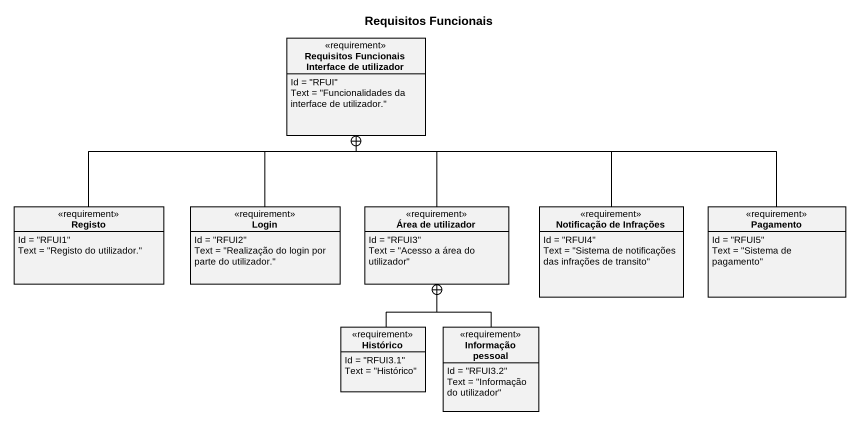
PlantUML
@startuml
title Requisitos Funcionais
hide circle
hide empty members
class "Requisitos Funcionais Interface de utilizador" as Requisitos_Funcionais <<requirement>> {
  Id = "RFUI"
  Text = "Funcionalidades da interface de utilizador."
}
class Registo <<requirement>> {
  Id = "RFUI1"
  Text = "Registo do utilizador."
}
class Login <<requirement>> {
  Id = "RFUI2"
  Text = "Realização do login por parte do utilizador."
}
class "Área de utilizador" as Área_de_utilizador <<requirement>> {
  Id = "RFUI3"
  Text = "Acesso a área do utilizador"
}
class "Notificação de Infrações" as Notificação_de_Infrações <<requirement>> {
  Id = "RFUI4"
  Text = "Sistema de notificações das infrações de transito"
}
class Pagamento <<requirement>> {
  Id = "RFUI5"
  Text = "Sistema de pagamento"
}
class Histórico <<requirement>> {
  Id = "RFUI3.1"
  Text = "Histórico"
}
class "Informação pessoal" as Informação_pessoal <<requirement>> {
  Id = "RFUI3.2"
  Text = "Informação do utilizador"
}
Registo -right-+ Requisitos_Funcionais
Login -up-+ Requisitos_Funcionais
Área_de_utilizador -up-+ Requisitos_Funcionais
Notificação_de_Infrações -up-+ Requisitos_Funcionais
Pagamento -left-+ Requisitos_Funcionais
Histórico -up-+ Área_de_utilizador
Informação_pessoal -up-+ Área_de_utilizador
@enduml
